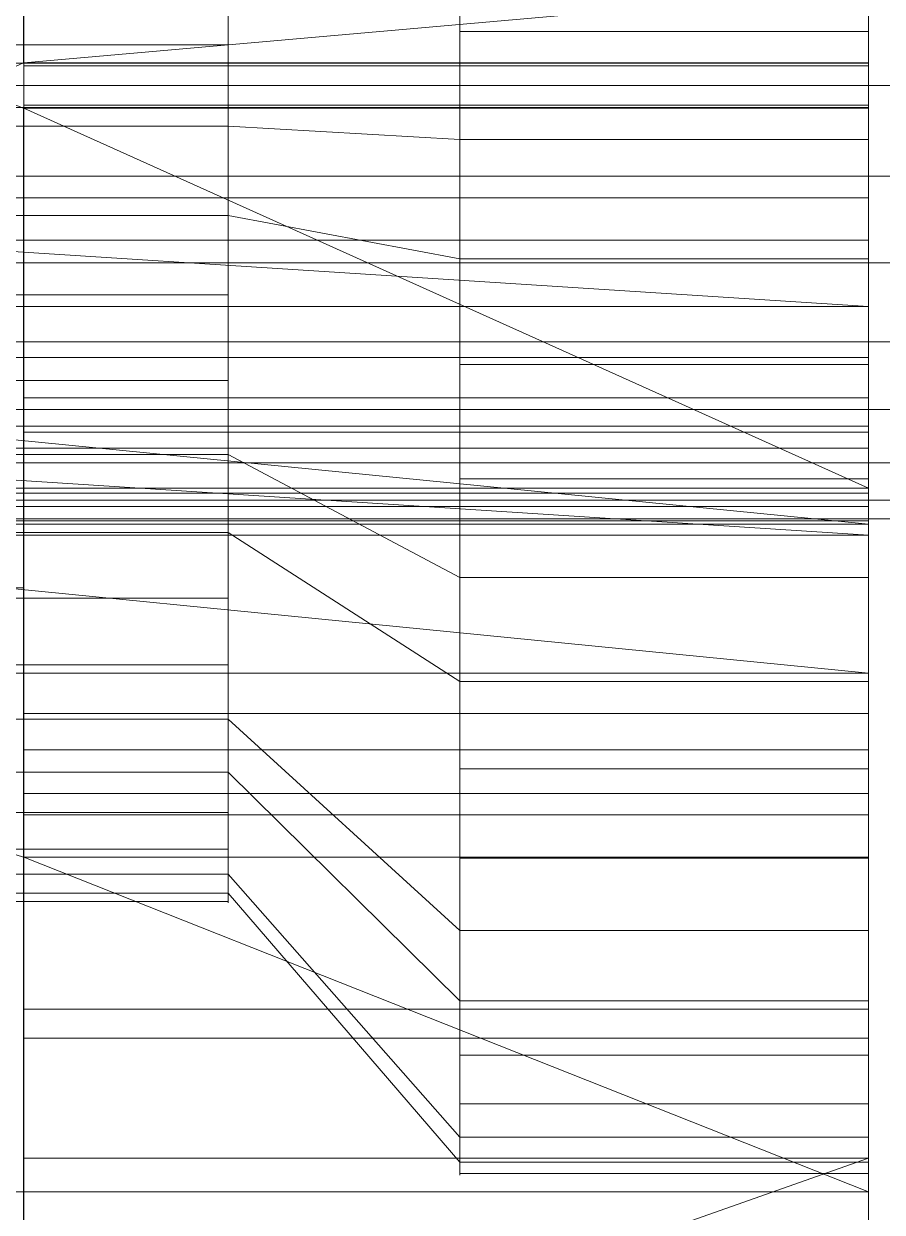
# Model space of a CAD drawing. Header units: millimetres. Extents: x -7.6 to 23.6, y 0 to 40.
# Drawn here: x -4.45 to -1.3, y 27.864 to 32.226 of the extents above; entities that cross this region are included whole.
import ezdxf

# ---------------------------------------------------------------- set-up
doc = ezdxf.new("R2010")
doc.units = ezdxf.units.MM
doc.layers.add('1', color=7, linetype='CONTINUOUS', true_color=0xffffff)

msp = doc.modelspace()

# ---------------------------------------------------------------- linework, layer by layer
at = {"layer": '1', "color": 18, "linetype": 'CONTINUOUS', "lineweight": 13}
for p, q in [((-4.45, 32.0837, 8.2995), (-1.35, 32.0837, 8.2995)), ((-4.45, 32.0837, 8.2995), (-4.45, 32.0721, 7.2996)), ((-4.45, 32.0721, 7.2996), (-1.35, 32.0721, 7.2996)), ((-1.35, 32.0721, 7.2996), (-1.35, 32.0837, 8.2995)), ((-4.45, 31.9163, -6.0995), (-4.45, 31.9279, -5.0996)), ((-4.45, 31.9279, -5.0996), (-1.35, 31.9279, -5.0996)), ((-4.45, 31.9163, -6.0995), (-1.35, 31.9163, -6.0995)), ((-1.35, 31.9279, -5.0996), (-1.35, 31.9163, -6.0995)), ((-4.45, 30.8534, 7.193), (-1.35, 30.8534, 7.193)), ((-4.45, 30.8534, 7.193), (-4.45, 30.6684, 8.1758)), ((-1.35, 30.6684, 8.1758), (-1.35, 30.8534, 7.193)), ((-4.45, 30.7276, -4.968), (-1.35, 30.7276, -4.968)), ((-4.45, 30.7276, -4.968), (-4.45, 30.5224, -5.9468)), ((-1.35, 30.5224, -5.9468), (-1.35, 30.7276, -4.968)), ((-4.45, 30.6684, 8.1758), (-1.35, 30.6684, 8.1758)), ((-4.45, 30.5224, -5.9468), (-1.35, 30.5224, -5.9468)), ((-4.45, 29.6941, 6.8552), (-1.35, 29.6941, 6.8552)), ((-4.45, 29.3222, 7.7835), (-4.45, 29.6941, 6.8552)), ((-1.35, 29.6941, 6.8552), (-1.35, 29.3222, 7.7835)), ((-4.45, 29.1676, -5.5195), (-4.45, 29.5609, -4.6001)), ((-4.45, 29.5609, -4.6001), (-1.35, 29.5609, -4.6001)), ((-1.35, 29.5609, -4.6001), (-1.35, 29.1676, -5.5195)), ((-4.45, 29.3222, 7.7835), (-1.35, 29.3222, 7.7835)), ((-4.45, 29.1676, -5.5195), (-1.35, 29.1676, -5.5195)), ((-4.45, 28.6089, 6.2904), (-4.45, 28.062, 7.1276)), ((-4.45, 28.6089, 6.2904), (-1.35, 28.6089, 6.2904)), ((-1.35, 28.062, 7.1276), (-1.35, 28.6089, 6.2904)), ((-4.45, 28.5024, -4.0192), (-1.35, 28.5024, -4.0192)), ((-4.45, 28.5024, -4.0192), (-4.45, 27.9382, -4.8449)), ((-1.35, 27.9382, -4.8449), (-1.35, 28.5024, -4.0192)), ((-4.45, 28.062, 7.1276), (-1.35, 28.062, 7.1276)), ((-4.45, 27.9382, -4.8449), (-1.35, 27.9382, -4.8449))]:
    msp.add_line(p, q, dxfattribs=at)
at = {"layer": '1', "color": 7, "linetype": 'CONTINUOUS', "lineweight": 13}
for p, q in [((-6.4586, 31.5873, 2.6459), (-1.35, 31.5873, 2.6459)), ((-1.35, 31.1881, 3.2569), (-1.35, 31.5873, 2.6459)), ((-6.55, 31.1881, 3.2569), (-1.35, 31.1881, 3.2569)), ((-1.35, 30.3498, 2.7092), (-1.35, 31.1881, 3.2569)), ((-6.4586, 31.0011, -0.1499), (-1.35, 31.0011, -0.1499)), ((-1.35, 31.0011, -0.1499), (-1.35, 30.3897, -0.5493)), ((-6.4586, 30.7493, 2.0978), (-1.35, 30.7493, 2.0978)), ((-1.35, 30.7493, 2.0978), (-1.35, 30.3498, 2.7092)), ((-6.4586, 30.4541, 0.6873), (-1.35, 30.4541, 0.6873)), ((-1.35, 29.8428, 0.2879), (-1.35, 30.4541, 0.6873)), ((-6.55, 30.3897, -0.5493), (-1.35, 30.3897, -0.5493)), ((-1.35, 30.3897, -0.5493), (-1.35, 29.8428, 0.2879)), ((-6.55, 30.3498, 2.7092), (-1.35, 30.3498, 2.7092)), ((-6.55, 29.8428, 0.2879), (-1.35, 29.8428, 0.2879))]:
    msp.add_line(p, q, dxfattribs=at)
at = {"layer": '1', "color": 7, "linetype": 'CONTINUOUS', "lineweight": 13, "extrusion": (-1, 0, 0)}
for centre, radius in [((-32, 1.1, 2.85), 4), ((-32, 1.1, 1.35), 4), ((-32, 1.1, 3.7), 3)]:
    msp.add_circle(centre, radius, dxfattribs=at)
at = {"layer": '1', "color": 18, "linetype": 'CONTINUOUS', "lineweight": 13, "extrusion": (1, 0, 0)}
for centre, radius in [((32, 1.1, -2.85), 4), ((32, 1.1, -1.35), 4), ((32, 1.1, -3.7), 3)]:
    msp.add_circle(centre, radius, dxfattribs=at)
at = {"layer": '1', "color": 18, "linetype": 'CONTINUOUS', "lineweight": 13, "extrusion": (-1, 0, 0)}
for centre, start, end in [((-32, 1.1, 1.35), 90.66595, 101.84238), ((-32, 1.1, 4.45), 259.34238, 270.66595), ((-32, 1.1, 4.45), 79.34238, 90.66595), ((-32, 1.1, 1.35), 270.66595, 281.84238), ((-32, 1.1, 1.35), 68.16595, 79.34238), ((-32, 1.1, 4.45), 281.84238, 293.16595), ((-32, 1.1, 4.45), 56.84238, 68.16595), ((-32, 1.1, 1.35), 293.16595, 304.34238), ((-32, 1.1, 1.35), 45.66595, 56.84238), ((-32, 1.1, 4.45), 304.34238, 315.66595)]:
    msp.add_arc(centre, 7.2, start, end, dxfattribs=at)
at = {"layer": '1', "color": 18, "linetype": 'CONTINUOUS', "lineweight": 13, "extrusion": (1, 0, 0)}
for centre, start, end in [((32, 1.1, -4.45), 269.33405, 280.65762), ((32, 1.1, -1.35), 269.33405, 280.65762), ((32, 1.1, -4.45), 89.33405, 100.65762), ((32, 1.1, -1.35), 89.33405, 100.65762), ((32, 1.1, -4.45), 246.83405, 258.15762), ((32, 1.1, -1.35), 246.83405, 258.15762), ((32, 1.1, -4.45), 111.83405, 123.15762), ((32, 1.1, -1.35), 111.83405, 123.15762), ((32, 1.1, -4.45), 224.33405, 235.65762), ((32, 1.1, -1.35), 224.33405, 235.65762)]:
    msp.add_arc(centre, 6.2, start, end, dxfattribs=at)
at = {"layer": '1', "color": 7, "linetype": 'CONTINUOUS', "lineweight": 13, "extrusion": (-1, 0, 0)}
for start, end in [(75.0523, 128.6324), (255.0523, 308.6324), (345.0523, 38.5819)]:
    msp.add_arc((-32, 1.1, 1.35), 1.6, start, end, dxfattribs=at)
at = {"layer": '1', "color": 18, "linetype": 'CONTINUOUS', "lineweight": 13}
for points in [[(-1.35, 32.0721, 7.2996), (-1.35, 38.1996, 1.0279), (-1.35, 34.4391, 6.8001), (-1.35, 33.2724, 7.168)], [(-1.35, 38.1996, 1.0279), (-1.35, 32.0721, 7.2996), (-1.35, 38.068, -0.1724)], [(-1.35, 35.559, 2.9258), (-1.35, 38.068, -0.1724), (-1.35, 32.0721, 7.2996)], [(-1.35, 32.0721, 7.2996), (-1.35, 34.5087, 4.2155), (-1.35, 35.559, 2.9258)], [(-1.35, 34.8362, -1.7206), (-1.35, 31.9279, -5.0996), (-1.35, 33.1466, -4.993)], [(-1.35, 31.9279, -5.0996), (-1.35, 34.8362, -1.7206), (-1.35, 33.4437, -2.6304)], [(-1.35, 33.0246, 4.9665), (-1.35, 34.5087, 4.2155), (-1.35, 32.0721, 7.2996)], [(-1.35, 33.2724, 7.168), (-1.35, 33.4776, 8.1468), (-1.35, 32.0837, 8.2995), (-1.35, 32.0721, 7.2996)], [(-3.7, 33.0828, -1.6978), (-3.7, 31.8512, -1.8963), (-2.85, 31.8016, -2.8951), (-2.85, 33.4437, -2.6304)], [(-1.35, 33.4437, -2.6304), (-2.85, 33.4437, -2.6304), (-2.85, 31.8016, -2.8951), (-1.35, 31.8016, -2.8951)], [(-1.35, 33.4437, -2.6304), (-1.35, 31.8016, -2.8951), (-1.35, 31.9279, -5.0996)], [(-4.45, 33.3316, -5.9758), (-4.45, 33.1466, -4.993), (-4.45, 31.9279, -5.0996), (-4.45, 31.9163, -6.0995)], [(-7.55, 33.1459, -6.0082), (-4.45, 33.1459, -6.0082), (-4.45, 31.9163, -6.0995), (-4.451, 31.9163, -6.0995)], [(-1.35, 31.9279, -5.0996), (-4.45, 31.9279, -5.0996), (-4.45, 33.1466, -4.993), (-1.35, 33.1466, -4.993)], [(-3.7, 33.0828, -1.6978), (-5.2, 33.0828, -1.6978), (-5.2, 31.8512, -1.8963), (-3.7, 31.8512, -1.8963)], [(-3.7, 31.5225, 4.0618), (-3.7, 32.7685, 3.9999), (-2.85, 33.0246, 4.9665), (-2.85, 31.3634, 5.049)], [(-1.35, 31.3634, 5.049), (-2.85, 31.3634, 5.049), (-2.85, 33.0246, 4.9665), (-1.35, 33.0246, 4.9665)], [(-1.35, 32.0721, 7.2996), (-1.35, 30.8534, 7.193), (-1.35, 31.3634, 5.049), (-1.35, 33.0246, 4.9665)], [(-3.7, 31.5225, 4.0618), (-5.2, 31.5225, 4.0618), (-5.2, 32.7685, 3.9999), (-3.7, 32.7685, 3.9999)], [(-1.35, 32.357, 8.2911), (-4.451, 32.357, 8.2911), (-4.451, 32.0837, 8.2995), (-4.45, 32.0837, 8.2995)], [(-4.45, 32.0837, 8.2995), (-1.35, 32.0837, 8.2995), (-1.35, 32.357, 8.2911)], [(-7.55, 30.6684, 8.1758), (-4.451, 30.6684, 8.1758), (-4.45, 32.0837, 8.2995), (-4.451, 32.0837, 8.2995)], [(-4.45, 30.6684, 8.1758), (-4.45, 32.0837, 8.2995), (-4.451, 30.6684, 8.1758)], [(-4.45, 30.6684, 8.1758), (-4.45, 30.8534, 7.193), (-4.45, 32.0721, 7.2996), (-4.45, 32.0837, 8.2995)], [(-4.45, 32.0837, 8.2995), (-4.45, 32.0721, 7.2996), (-1.35, 32.0721, 7.2996), (-1.35, 32.0837, 8.2995)], [(-1.35, 32.0721, 7.2996), (-4.45, 32.0721, 7.2996), (-4.45, 30.8534, 7.193), (-1.35, 30.8534, 7.193)], [(-4.451, 30.5224, -5.9468), (-4.451, 31.9163, -6.0995), (-4.45, 30.5224, -5.9468)], [(-1.35, 30.5224, -5.9468), (-4.45, 30.5224, -5.9468), (-4.451, 31.9163, -6.0995), (-4.45, 31.9163, -6.0995)], [(-4.45, 31.9163, -6.0995), (-4.45, 31.9279, -5.0996), (-1.35, 31.9279, -5.0996), (-1.35, 31.9163, -6.0995)], [(-4.45, 31.9163, -6.0995), (-1.35, 31.9163, -6.0995), (-1.35, 30.5224, -5.9468)], [(-1.35, 31.8016, -2.8951), (-1.35, 31.9163, -6.0995), (-1.35, 31.9279, -5.0996)], [(-1.35, 30.7276, -4.968), (-1.35, 30.5224, -5.9468), (-1.35, 31.9163, -6.0995), (-1.35, 31.8016, -2.8951)], [(-3.7, 31.8512, -1.8963), (-5.2, 31.8512, -1.8963), (-5.2, 30.6454, -1.5768), (-3.7, 30.6454, -1.5768)], [(-3.7, 31.8512, -1.8963), (-3.7, 30.6454, -1.5768), (-2.85, 30.1938, -2.469), (-2.85, 31.8016, -2.8951)], [(-1.35, 31.8016, -2.8951), (-2.85, 31.8016, -2.8951), (-2.85, 30.1938, -2.469), (-1.35, 30.1938, -2.469)], [(-1.35, 29.5609, -4.6001), (-1.35, 30.7276, -4.968), (-1.35, 31.8016, -2.8951), (-1.35, 30.1938, -2.469)], [(-3.7, 30.3592, 3.6115), (-5.2, 30.3592, 3.6115), (-5.2, 31.5225, 4.0618), (-3.7, 31.5225, 4.0618)], [(-3.7, 30.3592, 3.6115), (-3.7, 31.5225, 4.0618), (-2.85, 31.3634, 5.049), (-2.85, 29.8122, 4.4487)], [(-1.35, 29.8122, 4.4487), (-2.85, 29.8122, 4.4487), (-2.85, 31.3634, 5.049), (-1.35, 31.3634, 5.049)], [(-1.35, 30.8534, 7.193), (-1.35, 29.8122, 4.4487), (-1.35, 31.3634, 5.049)], [(-4.45, 30.8534, 7.193), (-4.45, 30.6684, 8.1758), (-1.35, 30.6684, 8.1758), (-1.35, 30.8534, 7.193)], [(-1.35, 30.8534, 7.193), (-1.35, 30.6684, 8.1758), (-1.35, 29.3222, 7.7835), (-1.35, 29.6941, 6.8552)], [(-1.35, 30.8534, 7.193), (-1.35, 28.6393, 3.2693), (-1.35, 29.8122, 4.4487)], [(-1.35, 28.6393, 3.2693), (-1.35, 30.8534, 7.193), (-1.35, 29.6941, 6.8552)], [(-4.45, 30.5224, -5.9468), (-4.45, 30.7276, -4.968), (-4.45, 29.5609, -4.6001), (-4.45, 29.1676, -5.5195)], [(-4.45, 30.7276, -4.968), (-4.45, 30.5224, -5.9468), (-1.35, 30.5224, -5.9468), (-1.35, 30.7276, -4.968)], [(-1.35, 29.5609, -4.6001), (-4.45, 29.5609, -4.6001), (-4.45, 30.7276, -4.968), (-1.35, 30.7276, -4.968)], [(-3.7, 30.6454, -1.5768), (-5.2, 30.6454, -1.5768), (-5.2, 29.6738, -0.7944), (-3.7, 29.6738, -0.7944)], [(-4.451, 30.6684, 8.1758), (-4.451, 29.4013, 7.8147), (-4.45, 30.6684, 8.1758)], [(-4.451, 29.4013, 7.8147), (-1.35, 29.4013, 7.8147), (-1.35, 30.6684, 8.1758), (-4.45, 30.6684, 8.1758)], [(-3.7, 30.6454, -1.5768), (-3.7, 29.6738, -0.7944), (-2.85, 28.8984, -1.4258), (-2.85, 30.1938, -2.469)], [(-4.45, 30.1556, -5.8598), (-7.55, 30.1556, -5.8598), (-7.55, 30.5224, -5.9468), (-4.451, 30.5224, -5.9468)], [(-4.45, 30.5224, -5.9468), (-4.45, 30.1556, -5.8598), (-4.451, 30.5224, -5.9468)], [(-3.7, 29.4795, 2.727), (-5.2, 29.4795, 2.727), (-5.2, 30.3592, 3.6115), (-3.7, 30.3592, 3.6115)], [(-3.7, 29.4795, 2.727), (-3.7, 30.3592, 3.6115), (-2.85, 29.8122, 4.4487), (-2.85, 28.6393, 3.2693)], [(-1.35, 30.1938, -2.469), (-2.85, 30.1938, -2.469), (-2.85, 28.8984, -1.4258), (-1.35, 28.8984, -1.4258)], [(-1.35, 29.5609, -4.6001), (-1.35, 30.1938, -2.469), (-1.35, 28.8984, -1.4258)], [(-7.55, 30.1556, -5.8598), (-4.45, 30.1556, -5.8598), (-4.45, 29.1676, -5.5195), (-4.451, 29.1676, -5.5195)], [(-1.35, 28.6393, 3.2693), (-2.85, 28.6393, 3.2693), (-2.85, 29.8122, 4.4487), (-1.35, 29.8122, 4.4487)], [(-3.7, 29.6738, -0.7944), (-5.2, 29.6738, -0.7944), (-5.2, 29.1044, 0.3156), (-3.7, 29.1044, 0.3156)], [(-4.45, 28.062, 7.1276), (-4.45, 28.6089, 6.2904), (-4.45, 29.6941, 6.8552), (-4.45, 29.3222, 7.7835)], [(-4.45, 29.3222, 7.7835), (-4.45, 29.6941, 6.8552), (-1.35, 29.6941, 6.8552), (-1.35, 29.3222, 7.7835)], [(-1.35, 28.6089, 6.2904), (-1.35, 29.6941, 6.8552), (-4.45, 29.6941, 6.8552), (-4.45, 28.6089, 6.2904)], [(-3.7, 29.6738, -0.7944), (-3.7, 29.1044, 0.3156), (-2.85, 28.1392, 0.0541), (-2.85, 28.8984, -1.4258)], [(-1.35, 28.0475, 1.7149), (-1.35, 28.6393, 3.2693), (-1.35, 29.6941, 6.8552), (-1.35, 26.2448, -1.2059)], [(-1.35, 26.2448, -1.2059), (-1.35, 29.6941, 6.8552), (-1.35, 25.8004, 1.1721), (-1.35, 25.9069, -0.0466)], [(-1.35, 25.8004, 1.1721), (-1.35, 29.6941, 6.8552), (-1.35, 26.2999, 3.5391), (-1.35, 25.932, 2.3724)], [(-1.35, 26.2999, 3.5391), (-1.35, 29.6941, 6.8552), (-1.35, 27.6672, 5.5347), (-1.35, 26.8808, 4.5976)], [(-1.35, 27.6672, 5.5347), (-1.35, 29.6941, 6.8552), (-1.35, 28.6089, 6.2904)], [(-4.45, 29.1676, -5.5195), (-4.45, 29.5609, -4.6001), (-1.35, 29.5609, -4.6001), (-1.35, 29.1676, -5.5195)], [(-1.35, 27.5653, -3.2328), (-1.35, 28.5024, -4.0192), (-1.35, 29.5609, -4.6001), (-1.35, 28.1392, 0.0541)], [(-1.35, 28.8984, -1.4258), (-1.35, 28.1392, 0.0541), (-1.35, 29.5609, -4.6001)], [(-1.35, 28.5024, -4.0192), (-1.35, 27.9382, -4.8449), (-1.35, 29.1676, -5.5195), (-1.35, 29.5609, -4.6001)], [(-3.7, 29.0357, 1.5612), (-5.2, 29.0357, 1.5612), (-5.2, 29.4795, 2.727), (-3.7, 29.4795, 2.727)], [(-3.7, 29.0357, 1.5612), (-3.7, 29.4795, 2.727), (-2.85, 28.6393, 3.2693), (-2.85, 28.0475, 1.7149)], [(-4.45, 29.3222, 7.7835), (-4.451, 29.4013, 7.8147), (-4.451, 29.3222, 7.7835)], [(-4.45, 29.3222, 7.7835), (-1.35, 29.3222, 7.7835), (-1.35, 29.4013, 7.8147), (-4.451, 29.4013, 7.8147)], [(-4.45, 28.062, 7.1276), (-4.45, 29.3222, 7.7835), (-4.451, 29.3222, 7.7835), (-4.451, 28.062, 7.1276)], [(-4.451, 27.9382, -4.8449), (-4.451, 29.1676, -5.5195), (-4.45, 27.9382, -4.8449)], [(-1.35, 27.9382, -4.8449), (-4.45, 27.9382, -4.8449), (-4.451, 29.1676, -5.5195), (-4.45, 29.1676, -5.5195)], [(-4.45, 29.1676, -5.5195), (-1.35, 29.1676, -5.5195), (-1.35, 27.9382, -4.8449)], [(-3.7, 29.1044, 0.3156), (-5.2, 29.1044, 0.3156), (-5.2, 29.0357, 1.5612), (-3.7, 29.0357, 1.5612)], [(-3.7, 29.1044, 0.3156), (-3.7, 29.0357, 1.5612), (-2.85, 28.0475, 1.7149), (-2.85, 28.1392, 0.0541)], [(-1.35, 28.8984, -1.4258), (-2.85, 28.8984, -1.4258), (-2.85, 28.1392, 0.0541), (-1.35, 28.1392, 0.0541)], [(-1.35, 28.0475, 1.7149), (-2.85, 28.0475, 1.7149), (-2.85, 28.6393, 3.2693), (-1.35, 28.6393, 3.2693)], [(-4.45, 28.6089, 6.2904), (-4.45, 28.062, 7.1276), (-1.35, 28.062, 7.1276), (-1.35, 28.6089, 6.2904)], [(-1.35, 28.6089, 6.2904), (-1.35, 28.062, 7.1276), (-1.35, 26.9683, 6.25), (-1.35, 27.6672, 5.5347)], [(-4.45, 27.9382, -4.8449), (-4.45, 28.5024, -4.0192), (-4.45, 27.5653, -3.2328), (-4.45, 26.85, -3.9317)], [(-4.45, 28.5024, -4.0192), (-4.45, 27.9382, -4.8449), (-1.35, 27.9382, -4.8449), (-1.35, 28.5024, -4.0192)], [(-1.35, 27.5653, -3.2328), (-4.45, 27.5653, -3.2328), (-4.45, 28.5024, -4.0192), (-1.35, 28.5024, -4.0192)], [(-1.35, 28.1392, 0.0541), (-2.85, 28.1392, 0.0541), (-2.85, 28.0475, 1.7149), (-1.35, 28.0475, 1.7149)], [(-1.35, 28.1392, 0.0541), (-1.35, 28.0475, 1.7149), (-1.35, 27.5653, -3.2328)], [(-4.451, 28.062, 7.1276), (-4.451, 26.9683, 6.25), (-4.45, 28.062, 7.1276)], [(-1.35, 28.062, 7.1276), (-4.45, 28.062, 7.1276), (-4.451, 26.9683, 6.25), (-4.45, 26.9683, 6.25)], [(-4.45, 26.9683, 6.25), (-1.35, 26.9683, 6.25), (-1.35, 28.062, 7.1276)], [(-1.35, 26.2448, -1.2059), (-1.35, 26.8096, -2.2911), (-1.35, 28.0475, 1.7149)], [(-1.35, 27.5653, -3.2328), (-1.35, 28.0475, 1.7149), (-1.35, 26.8096, -2.2911)], [(-4.45, 27.4843, -4.5079), (-7.55, 27.4843, -4.5079), (-7.55, 27.9382, -4.8449), (-4.451, 27.9382, -4.8449)], [(-4.45, 27.9382, -4.8449), (-4.45, 27.4843, -4.5079), (-4.451, 27.9382, -4.8449)]]:
    msp.add_3dface(points, dxfattribs=at)
at = {"layer": '1', "color": 7, "linetype": 'CONTINUOUS', "lineweight": 13}
for points in [[(-2.85, 32.1984, 5.0951), (-1.35, 32.1984, 5.0951), (-1.35, 33.8061, 4.669), (-2.85, 33.8061, 4.669)], [(-1.35, 33.8061, 4.669), (-1.35, 32.1984, 5.0951), (-1.35, 32.0813, 2.6979), (-1.35, 32.5674, 2.596)], [(-2.85, 33.4437, -2.6304), (-2.85, 31.8016, -2.8951), (-3.7, 31.8512, -1.8963), (-3.7, 33.0828, -1.6978)], [(-5.2, 32.1488, 4.0963), (-3.7, 32.1488, 4.0963), (-3.7, 33.3546, 3.7768), (-5.2, 33.3546, 3.7768)], [(-2.85, 31.3634, 5.049), (-2.85, 33.0246, 4.9665), (-3.7, 32.7685, 3.9999), (-3.7, 31.5225, 4.0618)], [(-1.35, 30.9754, -2.7665), (-1.35, 32.6366, -2.849), (-1.35, 32.8122, -1.0573)], [(-1.35, 32.8122, -1.0573), (-1.35, 32.4127, -0.4459), (-1.35, 31.9187, -0.4979), (-1.35, 30.9754, -2.7665)], [(-2.85, 32.6366, -2.849), (-1.35, 32.6366, -2.849), (-1.35, 30.9754, -2.7665), (-2.85, 30.9754, -2.7665)], [(-1.35, 32.0813, 2.6979), (-6.4586, 32.0813, 2.6979), (-6.4586, 32.5674, 2.596), (-1.35, 32.5674, 2.596)], [(-5.2, 32.4775, -1.8618), (-3.7, 32.4775, -1.8618), (-3.7, 31.2315, -1.7999), (-5.2, 31.2315, -1.7999)], [(-1.35, 32.4127, -0.4459), (-6.4586, 32.4127, -0.4459), (-6.4586, 31.9187, -0.4979), (-1.35, 31.9187, -0.4979)], [(-2.85, 30.5563, 4.8304), (-1.35, 30.5563, 4.8304), (-1.35, 32.1984, 5.0951), (-2.85, 32.1984, 5.0951)], [(-1.35, 32.1984, 5.0951), (-1.35, 31.1881, 3.2569), (-1.35, 31.5873, 2.6459), (-1.35, 32.0813, 2.6979)], [(-1.35, 31.1881, 3.2569), (-1.35, 32.1984, 5.0951), (-1.35, 30.5563, 4.8304)], [(-5.2, 30.9172, 3.8978), (-3.7, 30.9172, 3.8978), (-3.7, 32.1488, 4.0963), (-5.2, 32.1488, 4.0963)], [(-1.35, 31.5873, 2.6459), (-6.4586, 31.5873, 2.6459), (-6.4586, 32.0813, 2.6979), (-1.35, 32.0813, 2.6979)], [(-1.35, 31.9187, -0.4979), (-6.4586, 31.9187, -0.4979), (-6.4586, 31.4325, -0.396), (-1.35, 31.4325, -0.396)], [(-1.35, 31.9187, -0.4979), (-1.35, 31.4325, -0.396), (-1.35, 30.9754, -2.7665)], [(-2.85, 31.8016, -2.8951), (-2.85, 30.1938, -2.469), (-3.7, 30.6454, -1.5768), (-3.7, 31.8512, -1.8963)], [(-6.5272, 31.5218, 2.7461), (-6.4586, 31.5873, 2.6459), (-1.35, 31.5873, 2.6459), (-1.35, 31.1881, 3.2569)], [(-1.35, 31.1881, 3.2569), (-6.55, 31.1881, 3.2569), (-6.55, 31.5001, 2.7793), (-6.5272, 31.5218, 2.7461)], [(-2.85, 29.8122, 4.4487), (-2.85, 31.3634, 5.049), (-3.7, 31.5225, 4.0618), (-3.7, 30.3592, 3.6115)], [(-1.35, 31.4325, -0.396), (-6.4586, 31.4325, -0.396), (-6.4586, 31.0011, -0.1499), (-1.35, 31.0011, -0.1499)], [(-1.35, 30.9754, -2.7665), (-1.35, 31.4325, -0.396), (-1.35, 31.0011, -0.1499), (-1.35, 30.3897, -0.5493)], [(-5.2, 31.2315, -1.7999), (-3.7, 31.2315, -1.7999), (-3.7, 30.1185, -1.2366), (-5.2, 30.1185, -1.2366)], [(-1.35, 30.3498, 2.7092), (-6.55, 30.3498, 2.7092), (-6.55, 31.1881, 3.2569), (-1.35, 31.1881, 3.2569)], [(-1.35, 30.3498, 2.7092), (-1.35, 31.1881, 3.2569), (-1.35, 30.5563, 4.8304), (-1.35, 29.1638, 3.9206)], [(-1.35, 30.3897, -0.5493), (-1.35, 31.0011, -0.1499), (-6.4586, 31.0011, -0.1499), (-6.5272, 30.9008, -0.2154)], [(-2.85, 30.9754, -2.7665), (-1.35, 30.9754, -2.7665), (-1.35, 29.4913, -2.0155), (-2.85, 29.4913, -2.0155)], [(-1.35, 30.3897, -0.5493), (-1.35, 29.4913, -2.0155), (-1.35, 30.9754, -2.7665)], [(-6.5272, 30.9008, -0.2154), (-6.55, 30.8676, -0.2371), (-6.55, 30.3897, -0.5493), (-1.35, 30.3897, -0.5493)], [(-5.2, 29.8729, 3.2155), (-3.7, 29.8729, 3.2155), (-3.7, 30.9172, 3.8978), (-5.2, 30.9172, 3.8978)], [(-1.35, 30.3498, 2.7092), (-1.35, 30.7493, 2.0978), (-6.4586, 30.7493, 2.0978), (-6.5272, 30.6837, 2.1982)], [(-1.35, 30.5037, 1.6666), (-6.4586, 30.5037, 1.6666), (-6.4586, 30.7493, 2.0978), (-1.35, 30.7493, 2.0978)], [(-1.35, 30.5037, 1.6666), (-1.35, 30.7493, 2.0978), (-1.35, 30.3498, 2.7092), (-1.35, 28.2617, 2.5232)], [(-6.5272, 30.6837, 2.1982), (-6.55, 30.662, 2.2313), (-6.55, 30.3498, 2.7092), (-1.35, 30.3498, 2.7092)], [(-2.85, 30.1938, -2.469), (-2.85, 28.8984, -1.4258), (-3.7, 29.6738, -0.7944), (-3.7, 30.6454, -1.5768)], [(-2.85, 29.1638, 3.9206), (-1.35, 29.1638, 3.9206), (-1.35, 30.5563, 4.8304), (-2.85, 30.5563, 4.8304)], [(-1.35, 30.402, 1.1808), (-6.4586, 30.402, 1.1808), (-6.4586, 30.5037, 1.6666), (-1.35, 30.5037, 1.6666)], [(-1.35, 30.402, 1.1808), (-1.35, 30.5037, 1.6666), (-1.35, 28.2617, 2.5232), (-1.35, 28.0061, 0.8797)], [(-6.5272, 30.3538, 0.6218), (-6.4586, 30.4541, 0.6873), (-1.35, 30.4541, 0.6873), (-1.35, 29.8428, 0.2879)], [(-1.35, 30.4541, 0.6873), (-6.4586, 30.4541, 0.6873), (-6.4586, 30.402, 1.1808), (-1.35, 30.402, 1.1808)], [(-1.35, 28.0061, 0.8797), (-1.35, 29.8428, 0.2879), (-1.35, 30.4541, 0.6873), (-1.35, 30.402, 1.1808)], [(-1.35, 30.3897, -0.5493), (-6.55, 30.3897, -0.5493), (-6.55, 29.8428, 0.2879), (-1.35, 29.8428, 0.2879)], [(-1.35, 28.441, -0.7258), (-1.35, 29.4913, -2.0155), (-1.35, 30.3897, -0.5493), (-1.35, 29.8428, 0.2879)], [(-1.35, 29.8428, 0.2879), (-6.55, 29.8428, 0.2879), (-6.55, 30.3207, 0.6001), (-6.5272, 30.3538, 0.6218)], [(-2.85, 28.6393, 3.2693), (-2.85, 29.8122, 4.4487), (-3.7, 30.3592, 3.6115), (-3.7, 29.4795, 2.727)], [(-1.35, 29.1638, 3.9206), (-1.35, 28.2617, 2.5232), (-1.35, 30.3498, 2.7092)], [(-5.2, 30.1185, -1.2366), (-3.7, 30.1185, -1.2366), (-3.7, 29.3307, -0.2693), (-5.2, 29.3307, -0.2693)], [(-5.2, 29.1963, 2.1674), (-3.7, 29.1963, 2.1674), (-3.7, 29.8729, 3.2155), (-5.2, 29.8729, 3.2155)], [(-1.35, 29.8428, 0.2879), (-1.35, 28.0061, 0.8797), (-1.35, 28.441, -0.7258)], [(-2.85, 28.8984, -1.4258), (-2.85, 28.1392, 0.0541), (-3.7, 29.1044, 0.3156), (-3.7, 29.6738, -0.7944)], [(-2.85, 29.4913, -2.0155), (-1.35, 29.4913, -2.0155), (-1.35, 28.441, -0.7258), (-2.85, 28.441, -0.7258)], [(-2.85, 28.0475, 1.7149), (-2.85, 28.6393, 3.2693), (-3.7, 29.4795, 2.727), (-3.7, 29.0357, 1.5612)], [(-5.2, 29.3307, -0.2693), (-3.7, 29.3307, -0.2693), (-3.7, 29.0046, 0.9348), (-5.2, 29.0046, 0.9348)], [(-5.2, 29.0046, 0.9348), (-3.7, 29.0046, 0.9348), (-3.7, 29.1963, 2.1674), (-5.2, 29.1963, 2.1674)], [(-2.85, 28.2617, 2.5232), (-1.35, 28.2617, 2.5232), (-1.35, 29.1638, 3.9206), (-2.85, 29.1638, 3.9206)], [(-2.85, 28.1392, 0.0541), (-2.85, 28.0475, 1.7149), (-3.7, 29.0357, 1.5612), (-3.7, 29.1044, 0.3156)], [(-2.85, 28.441, -0.7258), (-1.35, 28.441, -0.7258), (-1.35, 28.0061, 0.8797), (-2.85, 28.0061, 0.8797)], [(-2.85, 28.0061, 0.8797), (-1.35, 28.0061, 0.8797), (-1.35, 28.2617, 2.5232), (-2.85, 28.2617, 2.5232)]]:
    msp.add_3dface(points, dxfattribs=at)
at = {"layer": '1', "color": 253, "linetype": 'CONTINUOUS', "lineweight": 13}
for points in [[(-1.25, 32, -0.5), (-6.25, 32, -0.5), (-6.25, 32.6508, -0.3617), (-1.25, 32.6508, -0.3617)], [(-1.25, 32.3327, 2.665), (-6.25, 32.3327, 2.665), (-6.25, 31.6673, 2.665), (-1.25, 31.6673, 2.665)], [(-1.25, 31.3492, -0.3617), (-6.25, 31.3492, -0.3617), (-6.25, 32, -0.5), (-1.25, 32, -0.5)], [(-1.25, 31.6673, 2.665), (-6.25, 31.6673, 2.665), (-6.25, 31.0595, 2.3944), (-1.25, 31.0595, 2.3944)], [(-1.25, 30.811, 0.0294), (-6.25, 30.811, 0.0294), (-6.25, 31.3492, -0.3617), (-1.25, 31.3492, -0.3617)], [(-1.25, 31.0595, 2.3944), (-6.25, 31.0595, 2.3944), (-6.25, 30.6144, 1.9), (-1.25, 30.6144, 1.9)], [(-1.25, 30.4783, 0.6056), (-6.25, 30.4783, 0.6056), (-6.25, 30.811, 0.0294), (-1.25, 30.811, 0.0294)], [(-1.25, 30.6144, 1.9), (-6.25, 30.6144, 1.9), (-6.25, 30.4088, 1.2672), (-1.25, 30.4088, 1.2672)], [(-1.25, 30.4088, 1.2672), (-6.25, 30.4088, 1.2672), (-6.25, 30.4783, 0.6056), (-1.25, 30.4783, 0.6056)]]:
    msp.add_3dface(points, dxfattribs=at)

doc.saveas('drawing.dxf')
